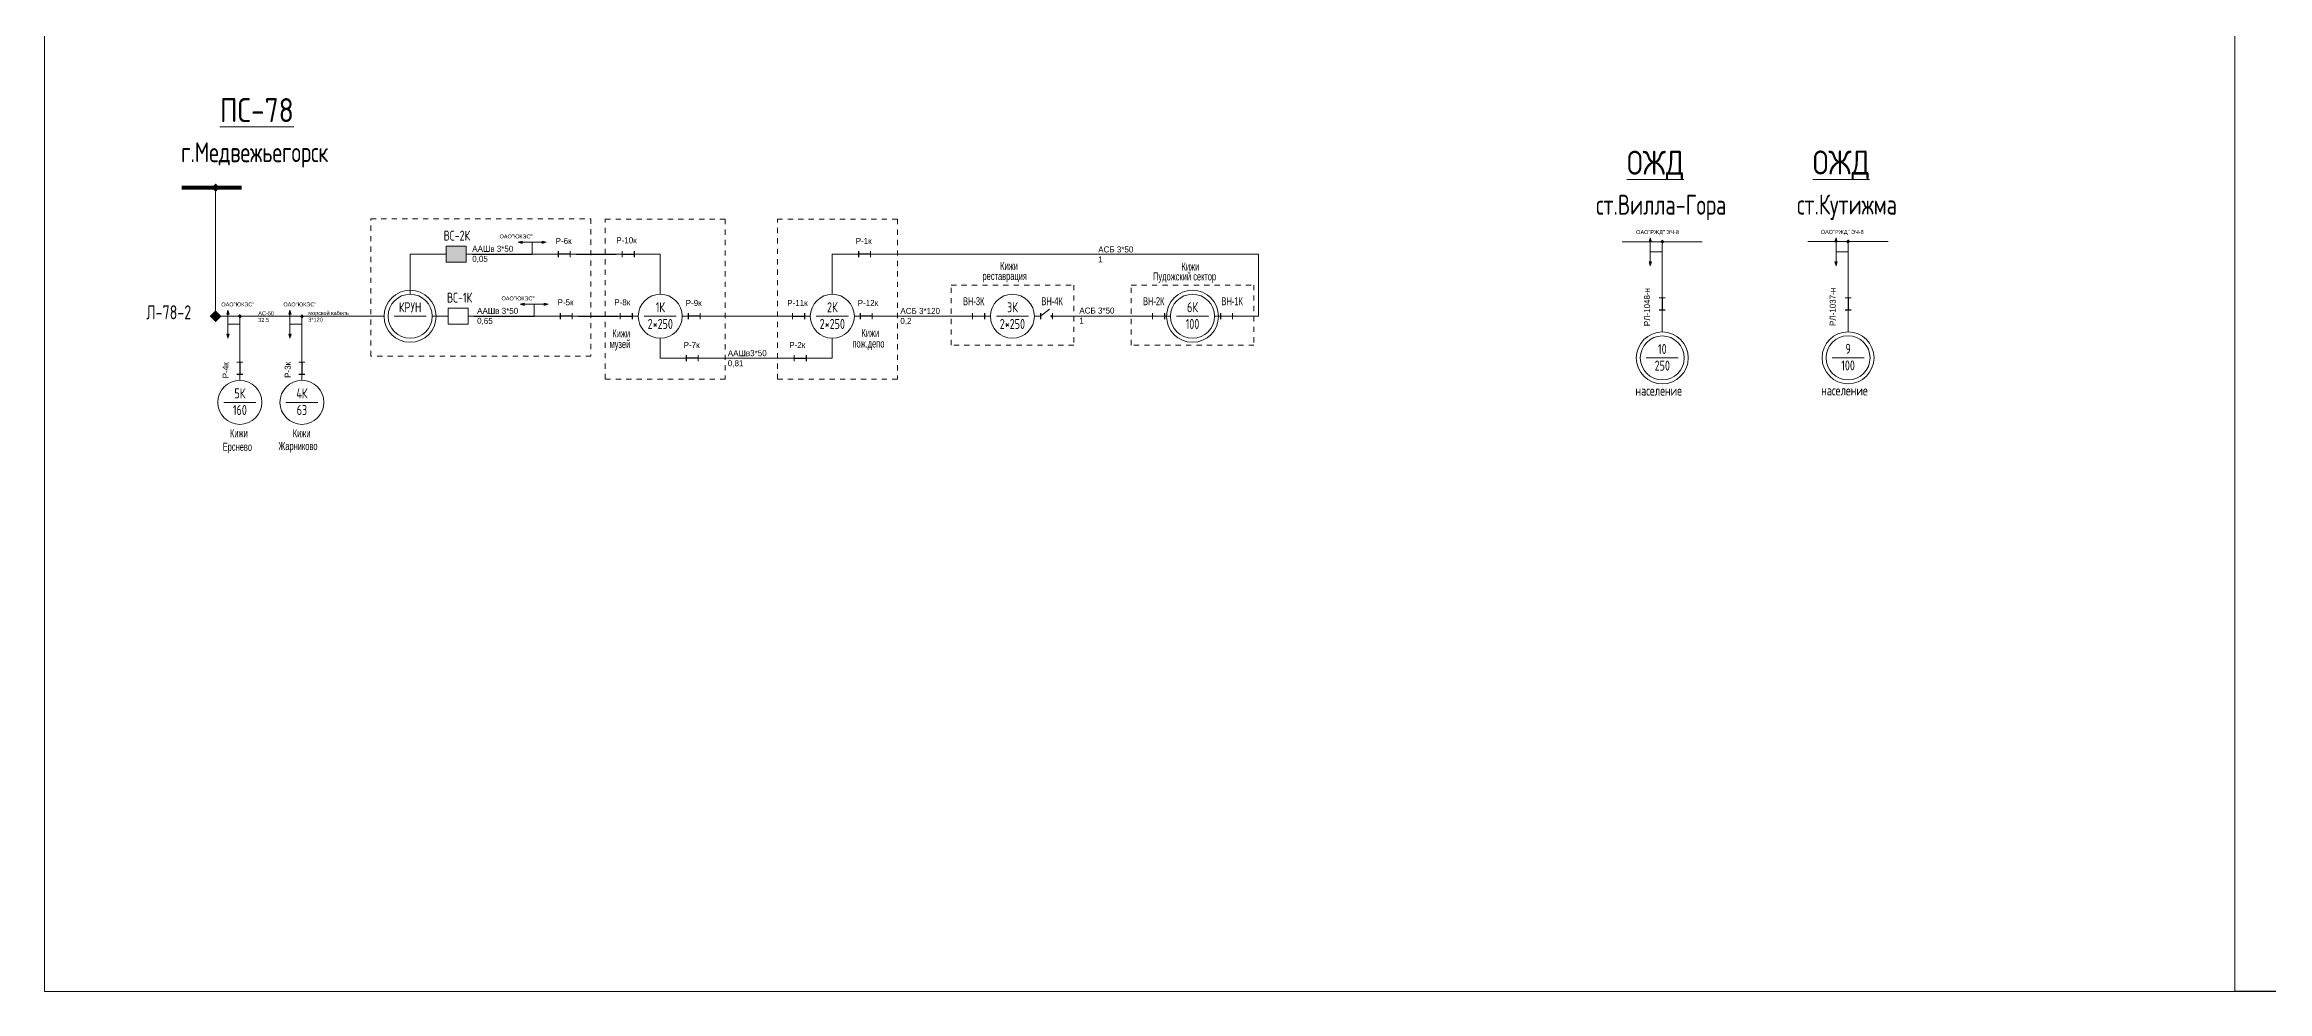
# Model space of a CAD drawing. Header units: millimetres. Extents: x 761 to 2477, y -1102 to -145.
# Drawn here: x 1005.3 to 1431.5, y -804.8 to -623.3 of the extents above; entities that cross this region are included whole.
import ezdxf
from ezdxf.enums import TextEntityAlignment as Align

# ---------------------------------------------------------------- set-up
doc = ezdxf.new("R2010")
doc.units = ezdxf.units.MM
doc.linetypes.add('JIS_02_1.0', pattern=[2, 1, -1])
for name, color, linetype, lineweight in [('10_КВ', 250, 'Continuous', 18), ('АТРИБУТЫ', 7, 'Continuous', 13), ('РАЗЪЕД_РУБИЛЬН', 150, 'Continuous', 13), ('ТЕКСТ', 7, 'Continuous', 13)]:
    doc.layers.add(name, color=color, linetype=linetype, lineweight=lineweight)
doc.layers.add('Слой1', color=7, linetype='Continuous', lineweight=13, plot=False)
doc.layers.add('СХ_ОПЕРАТИВНАЯ', color=10, linetype='Continuous')
doc.layers.add('ШУНТ_РАЗЪЕД', color=161, linetype='Continuous')
doc.styles.add('ATTRIB', font='txt.shx', dxfattribs={"width": 0.7, "height": 5})
doc.styles.add('PRINADLEGNOST', font='txt.shx', dxfattribs={"width": 0.7, "height": 7})
doc.styles.add('МП', font='txt.shx', dxfattribs={"width": 0.7, "height": 2.5})
doc.styles.add('ПС', font='txt.shx', dxfattribs={"width": 0.8, "height": 12})
doc.styles.add('ТЕКСТ_МОДЕЛИ', font='txt.shx', dxfattribs={"width": 0.7, "height": 5})

# ---------------------------------------------------------------- blocks, each defined once
blk = doc.blocks.new('НАЗВАНИЕ_ОБЪЕКТА')
at = {"layer": 'АТРИБУТЫ'}
for tag, height, style, width, p in [('НОМЕР-ПС', 12, 'ПС', 0.8, (0, 0)), ('МЕСТОПОЛОЖЕНИЕ', 10, 'МП', 0.7, (0, -22)), ('ПРИНАДЛЕЖНОСТЬ', 7, 'PRINADLEGNOST', 0.7, (0, -37))]:
    blk.add_attdef(tag, text='', height=height, dxfattribs=dict(at, style=style, width=width)).set_placement(p, align=Align.TOP_CENTER)
blk = doc.blocks.new('ПРИСОЕД_ШИНЕ')
at = {"color": 0}
blk.add_solid([(0, 2.12), (2.12, 0), (-2.12, 0), (0, -2.12)], dxfattribs=at)
at = {"layer": 'АТРИБУТЫ', "style": 'ATTRIB', "width": 0.7}
blk.add_attdef('ДИСП_НОМ', text='', height=5, dxfattribs=at).set_placement((0, 3.12), align=Align.CENTER)
blk = doc.blocks.new('ОТВЕТВЛЕНИЕ')
at = {"color": 0, "linetype": 'ByBlock'}
blk.add_solid([(0, 1.1), (1.1, 0), (-1.1, 0), (0, -1.1)], dxfattribs=at)
blk = doc.blocks.new('ТРАНСФ_ПОДСТ')
at = {"color": 7}
blk.add_line((-8, -11), (8, -11), dxfattribs=at)
at = {"color": 0}
blk.add_circle((0, -11), 11, dxfattribs=at)
at = {"layer": 'АТРИБУТЫ', "style": 'ATTRIB', "width": 0.7, "flags": 4}
for tag, p in [('OBOZN', (0, -9)), ('MOCHNOCT', (0, -17.3))]:
    blk.add_attdef(tag, text='', height=5, dxfattribs=at).set_placement(p, align=Align.CENTER)
at = {"layer": 'АТРИБУТЫ', "style": 'ТЕКСТ_МОДЕЛИ', "width": 0.7}
blk.add_attdef('MESTO_1', text='', height=5, dxfattribs=at).set_placement((14, -11), align=Align.BOTTOM_LEFT)
blk.add_attdef('MESTO_2', text='', height=5, dxfattribs=at).set_placement((14, -12), align=Align.TOP_LEFT)
blk = doc.blocks.new('РАЗЪЕДИНИТЕЛЬ')
at = {"color": 0, "linetype": 'ByBlock'}
for p, q in [((0, 0), (0, -3)), ((0, -9), (0, -12))]:
    blk.add_line(p, q, dxfattribs=at)
at = {"layer": 'РАЗЪЕД_РУБИЛЬН', "color": 0, "linetype": 'ByBlock'}
blk.add_line((-1.5, -3), (1.5, -3), dxfattribs=at)
at = {"layer": 'СХ_ОПЕРАТИВНАЯ', "color": 0, "linetype": 'ByBlock'}
blk.add_line((-1.5, -9), (1.5, -9), dxfattribs=at)
at = {"layer": 'ШУНТ_РАЗЪЕД', "color": 0}
blk.add_line((0, -3), (0, -9), dxfattribs=at)
at = {"layer": 'РАЗЪЕД_РУБИЛЬН', "color": 7, "style": 'ATTRIB', "width": 0.7}
blk.add_attdef('ДИСП_НОМ', text='', height=5, dxfattribs=at).set_placement((-4.75, -6), align=Align.MIDDLE_RIGHT)
at = {"layer": 'РАЗЪЕД_РУБИЛЬН', "color": 7, "style": 'ATTRIB', "width": 0.7, "flags": 1}
blk.add_attdef('КОД', text='', height=5, dxfattribs=at).set_placement((-4.75, -12), align=Align.MIDDLE_RIGHT)
blk = doc.blocks.new('ВЫКЛЮЧАТЕЛЬ')
at = {"color": 0, "linetype": 'ByBlock'}
for p, q in [((0, 0), (0, -3)), ((0, -13), (0, -16))]:
    blk.add_line(p, q, dxfattribs=at)
blk.add_lwpolyline([(-4, -3), (4, -3), (4, -13), (-4, -13)], close=True, dxfattribs=at)
at = {"layer": 'АТРИБУТЫ', "style": 'ATTRIB', "width": 0.7}
blk.add_attdef('ДИСП_НОМ', text='', height=5, dxfattribs=at).set_placement((-6, -8), align=Align.MIDDLE_RIGHT)
at = {"layer": 'АТРИБУТЫ', "style": 'ATTRIB', "width": 0.7, "flags": 1}
blk.add_attdef('КОД', text='', height=5, dxfattribs=at).set_placement((-6, -14), align=Align.MIDDLE_RIGHT)
blk = doc.blocks.new('ВЫКЛ_НАГРУЗКИ')
at = {"color": 0, "linetype": 'ByBlock'}
for p, q in [((0, 0), (0, -3)), ((0, -9), (0, -12))]:
    blk.add_line(p, q, dxfattribs=at)
at = {"layer": 'РАЗЪЕД_РУБИЛЬН', "color": 0, "linetype": 'ByBlock'}
blk.add_line((-1.5, -3), (1.5, -3), dxfattribs=at)
at = {"layer": 'СХ_ОПЕРАТИВНАЯ', "color": 0, "linetype": 'ByBlock'}
blk.add_line((-1.5, -9), (1.5, -9), dxfattribs=at)
at = {"layer": 'РАЗЪЕД_РУБИЛЬН', "color": 7, "style": 'ATTRIB', "width": 0.7}
blk.add_attdef('ДИСП_НОМ', text='', height=5, dxfattribs=at).set_placement((-4.75, -6), align=Align.MIDDLE_RIGHT)
at = {"layer": 'РАЗЪЕД_РУБИЛЬН', "color": 7, "style": 'ATTRIB', "width": 0.7, "flags": 1}
blk.add_attdef('КОД', text='', height=5, dxfattribs=at).set_placement((-4.75, -12), align=Align.MIDDLE_RIGHT)

msp = doc.modelspace()

# ---------------------------------------------------------------- hatches: boundary and pattern name
at = {"layer": '10_КВ'}
h = msp.add_hatch(color=256, dxfattribs=at)
h.dxf.hatch_style = 1
h.paths.add_polyline_path([(1086.12, -665.01), (1086.12, -661.94), (1082.28, -661.94), (1082.28, -665.01)])
edge = h.paths.add_edge_path()
edge.add_line((1082.28, -663.48), (1081.13, -663.48))
edge = h.paths.add_edge_path()
edge.add_line((1087.27, -663.48), (1086.12, -663.48))
h.paths.add_polyline_path([(1080.14, -661.34), (1087.36, -661.34), (1087.36, -658.47), (1080.14, -658.47)], flags=9)
h = msp.add_hatch(color=256, dxfattribs=at)
h.paths.add_polyline_path([(1313.16, -660.34), (1313.16, -661.11), (1313.39, -661.11)])
h.paths.add_polyline_path([(1313.16, -660.34), (1312.93, -661.11), (1313.16, -661.11)])
h.paths.add_polyline_path([(1313.39, -664.95), (1313.16, -664.95), (1313.16, -665.72)])
h.paths.add_polyline_path([(1313.16, -664.95), (1312.93, -664.95), (1313.16, -665.72)])
h = msp.add_hatch(color=256, dxfattribs=at)
h.paths.add_polyline_path([(1348.78, -660.31), (1348.78, -661.08), (1349.01, -661.08)])
h.paths.add_polyline_path([(1348.78, -660.31), (1348.55, -661.08), (1348.78, -661.08)])
h.paths.add_polyline_path([(1349.01, -664.91), (1348.78, -664.91), (1348.78, -665.68)])
h.paths.add_polyline_path([(1348.78, -664.91), (1348.55, -664.91), (1348.78, -665.68)])
h = msp.add_hatch(color=256, dxfattribs=at)
h.paths.add_polyline_path([(1101.46, -661.18), (1100.69, -661.18), (1100.69, -661.41)])
h.paths.add_polyline_path([(1101.46, -661.18), (1100.69, -660.95), (1100.69, -661.18)])
h.paths.add_polyline_path([(1096.86, -661.41), (1096.86, -661.18), (1096.09, -661.18)])
h.paths.add_polyline_path([(1096.09, -661.18), (1096.86, -661.18), (1096.86, -660.95)])
h = msp.add_hatch(color=256, dxfattribs=at)
h.paths.add_polyline_path([(1101.84, -673.07), (1101.08, -673.07), (1101.08, -673.3)])
h.paths.add_polyline_path([(1101.84, -673.07), (1101.08, -672.84), (1101.08, -673.07)])
h.paths.add_polyline_path([(1097.24, -673.3), (1097.24, -673.07), (1096.47, -673.07)])
h.paths.add_polyline_path([(1096.47, -673.07), (1097.24, -673.07), (1097.24, -672.84)])
h = msp.add_hatch(color=256, dxfattribs=at)
h.paths.add_polyline_path([(1040.42, -674.22), (1040.42, -674.99), (1040.65, -674.99)])
h.paths.add_polyline_path([(1040.42, -674.22), (1040.19, -674.99), (1040.42, -674.99)])
h.paths.add_polyline_path([(1040.65, -678.82), (1040.42, -678.82), (1040.42, -679.59)])
h.paths.add_polyline_path([(1040.42, -678.82), (1040.19, -678.82), (1040.42, -679.59)])
h = msp.add_hatch(color=256, dxfattribs=at)
h.paths.add_polyline_path([(1052.32, -674.22), (1052.32, -674.99), (1052.55, -674.99)])
h.paths.add_polyline_path([(1052.32, -674.22), (1052.09, -674.99), (1052.32, -674.99)])
h.paths.add_polyline_path([(1052.55, -678.82), (1052.32, -678.82), (1052.32, -679.59)])
h.paths.add_polyline_path([(1052.32, -679.59), (1052.32, -678.82), (1052.09, -678.82)])

# ---------------------------------------------------------------- linework, layer by layer
for p, q in [((1087.27, -663.48), (1098.78, -663.48)), ((1107.22, -663.48), (1114.89, -663.48)), ((1087.65, -675.37), (1099.16, -675.37)), ((1107.6, -675.37), (1115.27, -675.37))]:
    msp.add_line(p, q)
for p, q in [((1038.07, -674.56), (1038.07, -651.54)), ((1313.16, -660.34), (1312.93, -661.11)), ((1313.16, -665.72), (1313.16, -660.34)), ((1313.16, -660.34), (1313.39, -661.11)), ((1348.78, -660.31), (1348.55, -661.08)), ((1348.78, -665.68), (1348.78, -660.31)), ((1348.78, -660.31), (1349.01, -661.08)), ((1075.37, -671.15), (1075.37, -663.48)), ((1075.37, -663.48), (1081.13, -663.48)), ((1096.09, -661.18), (1096.86, -660.95)), ((1096.09, -661.18), (1101.46, -661.18)), ((1096.09, -661.18), (1096.86, -661.41)), ((1096.86, -660.95), (1096.86, -661.41)), ((1098.78, -661.18), (1098.78, -663.48)), ((1098.78, -663.48), (1102.61, -663.48)), ((1101.46, -661.18), (1100.69, -660.95)), ((1100.69, -660.95), (1100.69, -661.41)), ((1101.46, -661.18), (1100.69, -661.41)), ((1119.49, -663.48), (1123.33, -663.48)), ((1123.33, -671.15), (1123.33, -663.48)), ((1156.32, -671.15), (1156.32, -663.48)), ((1156.32, -663.48), (1160.16, -663.48)), ((1164.76, -663.48), (1238.04, -663.48)), ((1238.04, -675.37), (1238.04, -663.48)), ((1307.78, -661.09), (1323.12, -661.09)), ((1312.93, -661.11), (1313.39, -661.11)), ((1313.16, -665.72), (1312.93, -664.95)), ((1312.93, -664.95), (1313.39, -664.95)), ((1313.16, -663.03), (1315.46, -663.03)), ((1313.16, -665.72), (1313.39, -664.95)), ((1315.46, -661.5), (1315.46, -670.7)), ((1343.39, -661.06), (1358.74, -661.06)), ((1348.55, -661.08), (1349.01, -661.08)), ((1348.78, -665.68), (1348.55, -664.91)), ((1348.55, -664.91), (1349.01, -664.91)), ((1348.78, -663), (1351.08, -663)), ((1348.78, -665.68), (1349.01, -664.91)), ((1351.08, -661.46), (1351.08, -670.67)), ((1096.47, -673.07), (1097.24, -672.84)), ((1096.47, -673.07), (1101.84, -673.07)), ((1096.47, -673.07), (1097.24, -673.3)), ((1097.24, -672.84), (1097.24, -673.3)), ((1099.16, -673.07), (1099.16, -675.37)), ((1101.84, -673.07), (1101.08, -672.84)), ((1101.08, -672.84), (1101.08, -673.3)), ((1101.84, -673.07), (1101.08, -673.3)), ((1038.88, -675.37), (1042.72, -675.37)), ((1040.42, -674.22), (1040.19, -674.99)), ((1040.19, -674.99), (1040.65, -674.99)), ((1040.42, -679.59), (1040.42, -674.22)), ((1040.42, -674.22), (1040.65, -674.99)), ((1040.42, -676.91), (1042.72, -676.91)), ((1042.72, -675.37), (1054.23, -675.37)), ((1042.72, -675.37), (1042.72, -683.04)), ((1052.32, -674.22), (1052.09, -674.99)), ((1052.09, -674.99), (1052.55, -674.99)), ((1052.32, -679.59), (1052.32, -674.22)), ((1052.32, -674.22), (1052.55, -674.99)), ((1052.32, -676.91), (1054.62, -676.91)), ((1054.62, -675.37), (1054.62, -683.04)), ((1055.04, -675.37), (1070.39, -675.37)), ((1079.59, -675.37), (1081.51, -675.37)), ((1099.16, -675.37), (1103, -675.37)), ((1132.15, -675.37), (1147.5, -675.37)), ((1165.14, -675.37), (1182.02, -675.37)), ((1183.18, -675.37), (1185.48, -675.37)), ((1196.22, -675.37), (1197.97, -674.04)), ((1199.67, -675.37), (1216.55, -675.37)), ((1217.7, -675.37), (1220, -675.37)), ((1230.75, -675.37), (1233.05, -675.37)), ((1234.2, -675.37), (1238.04, -675.37)), ((1315.46, -675.31), (1315.46, -678.38)), ((1351.08, -675.27), (1351.08, -678.35)), ((1040.42, -679.59), (1040.19, -678.82)), ((1040.19, -678.82), (1040.65, -678.82)), ((1040.42, -679.59), (1040.65, -678.82)), ((1052.32, -679.59), (1052.09, -678.82)), ((1052.09, -678.82), (1052.55, -678.82)), ((1052.32, -679.59), (1052.55, -678.82)), ((1123.33, -679.59), (1123.33, -683.43)), ((1156.32, -679.59), (1156.32, -683.43)), ((1123.33, -683.43), (1127.16, -683.43)), ((1131.77, -683.43), (1147.88, -683.43)), ((1156.32, -683.43), (1152.48, -683.43))]:
    msp.add_line(p, q, dxfattribs=at)
at = {"layer": '10_КВ', "const_width": 0.767}
msp.add_lwpolyline([(1043.07, -650.72), (1031.57, -650.72)], dxfattribs=at)
at = {"layer": '10_КВ', "linetype": 'JIS_02_1.0'}
for points in [[(1067.84, -656.68), (1110.04, -656.68), (1110.04, -682.99), (1067.84, -682.99)], [(1112.78, -656.74), (1135.8, -656.74), (1135.8, -687.43), (1112.78, -687.43)], [(1145.78, -656.74), (1168.8, -656.74), (1168.8, -687.43), (1145.78, -687.43)], [(1179.1, -669.38), (1202.63, -669.38), (1202.63, -680.89), (1179.1, -680.89)], [(1213.63, -669.38), (1237.15, -669.38), (1237.15, -680.89), (1213.63, -680.89)]]:
    msp.add_lwpolyline(points, close=True, dxfattribs=at)
at = {"layer": '10_КВ'}
for centre, radius in [((1075.37, -675.37), 4.99), ((1225.38, -675.37), 4.99), ((1198.38, -675.37), 0.145)]:
    msp.add_circle(centre, radius, dxfattribs=at)
at = {"layer": '10_КВ', "color": 7}
for centre in [(1315.46, -683.36), (1351.08, -683.33)]:
    msp.add_circle(centre, 4.98, dxfattribs=at)
at = {"layer": 'Defpoints', "color": 7, "ltscale": 100}
msp.add_line((1439.14, -804.8), (1425.25, -804.8), dxfattribs=at)
at = {"layer": 'Слой1', "color": 3}
msp.add_lwpolyline([(1005.25, -804.8), (1425.25, -804.8), (1425.25, -507.8), (1005.25, -507.8)], close=True, dxfattribs=at)

# ---------------------------------------------------------------- block references
at = {"layer": '10_КВ', "color": 7}
ref = msp.add_blockref('НАЗВАНИЕ_ОБЪЕКТА', (1038.75, -633.56), dxfattribs=dict(at, xscale=-0.383636, yscale=0.383636, zscale=0.383636))
ref.add_attrib('НОМЕР-ПС', '%%UПС-78', dxfattribs={"layer": 'АТРИБУТЫ', "height": 4.604, "style": 'ПС', "width": 0.8}).set_placement((1045.97, -633.56), align=Align.TOP_CENTER)
ref.add_attrib('МЕСТОПОЛОЖЕНИЕ', 'г.Медвежьегорск', dxfattribs={"layer": 'АТРИБУТЫ', "height": 3.8364, "style": 'МП', "width": 0.7}).set_placement((1045.56, -642), align=Align.TOP_CENTER)
at = {"layer": '10_КВ'}
ref = msp.add_blockref('НАЗВАНИЕ_ОБЪЕКТА', (1315.25, -643.64), dxfattribs=dict(at, xscale=-0.383636, yscale=0.383636, zscale=0.383636))
ref.add_attrib('НОМЕР-ПС', '%%UОЖД', dxfattribs={"layer": 'АТРИБУТЫ', "height": 4.604, "style": 'ПС', "width": 0.8}).set_placement((1314.15, -643.64), align=Align.TOP_CENTER)
ref.add_attrib('МЕСТОПОЛОЖЕНИЕ', 'ст.Вилла-Гора', dxfattribs={"layer": 'АТРИБУТЫ', "height": 3.8364, "style": 'МП', "width": 0.7}).set_placement((1315.25, -652.08), align=Align.TOP_CENTER)
ref = msp.add_blockref('НАЗВАНИЕ_ОБЪЕКТА', (1350.87, -643.6), dxfattribs=dict(at, xscale=-0.383636, yscale=0.383636, zscale=0.383636))
ref.add_attrib('НОМЕР-ПС', '%%UОЖД', dxfattribs={"layer": 'АТРИБУТЫ', "height": 4.604, "style": 'ПС', "width": 0.8}).set_placement((1349.76, -643.6), align=Align.TOP_CENTER)
ref.add_attrib('МЕСТОПОЛОЖЕНИЕ', 'ст.Кутижма', dxfattribs={"layer": 'АТРИБУТЫ', "height": 3.836, "style": 'МП', "width": 0.7}).set_placement((1350.87, -652.04), align=Align.TOP_CENTER)
at = {"layer": '10_КВ', "yscale": 0.383636, "zscale": 0.383636}
for name, p, xscale in [('ПРИСОЕД_ШИНЕ', (1038.07, -650.72), -0.383636), ('ОТВЕТВЛЕНИЕ', (1315.46, -661.09), 0.383636), ('ОТВЕТВЛЕНИЕ', (1351.08, -661.05), 0.383636), ('РАЗЪЕДИНИТЕЛЬ', (1315.46, -670.7), 0.383636), ('РАЗЪЕДИНИТЕЛЬ', (1351.08, -670.67), 0.383636), ('ОТВЕТВЛЕНИЕ', (1042.73, -675.37), 0.383636), ('ОТВЕТВЛЕНИЕ', (1054.63, -675.37), 0.383636), ('РАЗЪЕДИНИТЕЛЬ', (1042.72, -683.04), 0.383636), ('РАЗЪЕДИНИТЕЛЬ', (1054.62, -683.04), 0.383636)]:
    msp.add_blockref(name, p, dxfattribs=dict(at, xscale=xscale))
at = {"layer": '10_КВ'}
ref = msp.add_blockref('ВЫКЛЮЧАТЕЛЬ', (1087.27, -663.48), dxfattribs=dict(at, xscale=-0.383636, yscale=0.383636, zscale=0.383636, rotation=270))
ref.add_attrib('ДИСП_НОМ', 'ВС-2К', dxfattribs={"layer": 'АТРИБУТЫ', "height": 1.918, "style": 'ATTRIB', "width": 0.7}).set_placement((1086.88, -659.91), align=Align.MIDDLE_RIGHT)
at = {"layer": '10_КВ', "yscale": 0.383636, "zscale": 0.383636}
for p, xscale, rotation in [((1107.22, -663.48), 0.383636, 270), ((1114.89, -663.48), -0.383636, 90), ((1164.76, -663.48), 0.383636, 270), ((1107.6, -675.37), 0.383636, 270), ((1114.5, -675.37), -0.383636, 90), ((1132.15, -675.37), 0.383636, 270), ((1147.5, -675.37), -0.383636, 90), ((1165.14, -675.37), 0.383636, 270), ((1131.77, -683.43), 0.383636, 270), ((1147.88, -683.43), -0.383636, 90)]:
    msp.add_blockref('РАЗЪЕДИНИТЕЛЬ', p, dxfattribs=dict(at, xscale=xscale, rotation=rotation))
at = {"layer": '10_КВ'}
ref = msp.add_blockref('ТРАНСФ_ПОДСТ', (1190.85, -671.15), dxfattribs=dict(at, xscale=0.383636, yscale=0.383636, zscale=0.383636))
ref.add_attrib('MESTO_1', 'Кижи', dxfattribs={"layer": 'АТРИБУТЫ', "height": 1.535, "width": 0.7}).set_placement((1188.5, -666.96), align=Align.BOTTOM_LEFT)
ref.add_attrib('MESTO_2', 'реставрация', dxfattribs={"layer": 'АТРИБУТЫ', "height": 1.5345, "width": 0.7}).set_placement((1185.11, -666.89), align=Align.TOP_LEFT)
ref.add_attrib('OBOZN', '3К', dxfattribs={"layer": 'АТРИБУТЫ', "height": 1.918, "style": 'ATTRIB', "width": 0.7, "flags": 4}).set_placement((1190.85, -674.6), align=Align.CENTER)
ref.add_attrib('MOCHNOCT', '2*250', dxfattribs={"layer": 'АТРИБУТЫ', "height": 1.918, "style": 'ATTRIB', "width": 0.7, "flags": 4}).set_placement((1190.85, -677.8), align=Align.CENTER)
ref = msp.add_blockref('ТРАНСФ_ПОДСТ', (1225.38, -671.15), dxfattribs=dict(at, xscale=0.383636, yscale=0.383636, zscale=0.383636))
ref.add_attrib('MESTO_1', 'Кижи', dxfattribs={"layer": 'АТРИБУТЫ', "height": 1.535, "width": 0.7}).set_placement((1223.27, -667.08), align=Align.BOTTOM_LEFT)
ref.add_attrib('MESTO_2', 'Пудожский сектор', dxfattribs={"layer": 'АТРИБУТЫ', "height": 1.5345, "width": 0.7}).set_placement((1217.81, -666.97), align=Align.TOP_LEFT)
ref.add_attrib('OBOZN', '6К', dxfattribs={"layer": 'АТРИБУТЫ', "height": 1.918, "style": 'ATTRIB', "width": 0.7, "flags": 4}).set_placement((1225.38, -674.6), align=Align.CENTER)
ref.add_attrib('MOCHNOCT', '100', dxfattribs={"layer": 'АТРИБУТЫ', "height": 1.918, "style": 'ATTRIB', "width": 0.7, "flags": 4}).set_placement((1225.38, -677.8), align=Align.CENTER)
at = {"layer": '10_КВ', "linetype": 'Continuous'}
ref = msp.add_blockref('ПРИСОЕД_ШИНЕ', (1038.06, -675.37), dxfattribs=dict(at, xscale=0.535265280000167, yscale=0.535265280000167, zscale=0.535265280000167))
ref.add_attrib('ДИСП_НОМ', 'Л-78-2', dxfattribs={"layer": 'АТРИБУТЫ', "height": 2.676, "style": 'ATTRIB', "width": 0.7}).set_placement((1029.09, -675.95), align=Align.CENTER)
at = {"layer": '10_КВ', "xscale": 0.383636, "yscale": 0.383636, "zscale": 0.383636}
msp.add_blockref('ТРАНСФ_ПОДСТ', (1075.37, -671.15), dxfattribs=at).add_auto_attribs({'OBOZN': 'КРУН'})
at = {"layer": '10_КВ'}
ref = msp.add_blockref('ВЫКЛЮЧАТЕЛЬ', (1087.65, -675.37), dxfattribs=dict(at, xscale=-0.383636, yscale=0.383636, zscale=0.383636, rotation=270))
ref.add_attrib('ДИСП_НОМ', 'ВС-1К', dxfattribs={"layer": 'АТРИБУТЫ', "height": 1.918, "style": 'ATTRIB', "width": 0.7}).set_placement((1087.27, -671.8), align=Align.MIDDLE_RIGHT)
ref = msp.add_blockref('ТРАНСФ_ПОДСТ', (1123.33, -671.15), dxfattribs=dict(at, xscale=0.383636, yscale=0.383636, zscale=0.383636))
ref.add_attrib('MESTO_1', 'Кижи', dxfattribs={"layer": 'АТРИБУТЫ', "height": 1.535, "width": 0.7}).set_placement((1114.13, -679.9), align=Align.BOTTOM_LEFT)
ref.add_attrib('MESTO_2', 'музей', dxfattribs={"layer": 'АТРИБУТЫ', "height": 1.535, "width": 0.7}).set_placement((1113.61, -679.94), align=Align.TOP_LEFT)
ref.add_attrib('OBOZN', '1К', dxfattribs={"layer": 'АТРИБУТЫ', "height": 1.918, "style": 'ATTRIB', "width": 0.7, "flags": 4}).set_placement((1123.33, -674.6), align=Align.CENTER)
ref.add_attrib('MOCHNOCT', '2*250', dxfattribs={"layer": 'АТРИБУТЫ', "height": 1.918, "style": 'ATTRIB', "width": 0.7, "flags": 4}).set_placement((1123.33, -677.8), align=Align.CENTER)
ref = msp.add_blockref('ТРАНСФ_ПОДСТ', (1156.32, -671.15), dxfattribs=dict(at, xscale=0.383636, yscale=0.383636, zscale=0.383636))
ref.add_attrib('MESTO_1', 'Кижи', dxfattribs={"layer": 'АТРИБУТЫ', "height": 1.535, "width": 0.7}).set_placement((1161.9, -679.8), align=Align.BOTTOM_LEFT)
ref.add_attrib('MESTO_2', 'пож.депо', dxfattribs={"layer": 'АТРИБУТЫ', "height": 1.535, "width": 0.7}).set_placement((1160.17, -679.83), align=Align.TOP_LEFT)
ref.add_attrib('OBOZN', '2К', dxfattribs={"layer": 'АТРИБУТЫ', "height": 1.918, "style": 'ATTRIB', "width": 0.7, "flags": 4}).set_placement((1156.32, -674.6), align=Align.CENTER)
ref.add_attrib('MOCHNOCT', '2*250', dxfattribs={"layer": 'АТРИБУТЫ', "height": 1.918, "style": 'ATTRIB', "width": 0.7, "flags": 4}).set_placement((1156.32, -677.8), align=Align.CENTER)
ref = msp.add_blockref('ВЫКЛ_НАГРУЗКИ', (1182.02, -675.37), dxfattribs=dict(at, xscale=-0.383636, yscale=0.383636, zscale=0.383636, rotation=90))
ref.add_attrib('ДИСП_НОМ', 'ВН-3К', dxfattribs={"layer": 'РАЗЪЕД_РУБИЛЬН', "color": 7, "height": 1.535, "width": 0.7}).set_placement((1185.48, -672.49), align=Align.MIDDLE_RIGHT)
ref = msp.add_blockref('ВЫКЛ_НАГРУЗКИ', (1199.67, -675.37), dxfattribs=dict(at, xscale=0.383636, yscale=0.383636, zscale=0.383636, rotation=270))
ref.add_attrib('ДИСП_НОМ', 'ВН-4К', dxfattribs={"layer": 'РАЗЪЕД_РУБИЛЬН', "color": 7, "height": 1.535, "width": 0.7}).set_placement((1198.46, -672.49), align=Align.MIDDLE)
ref = msp.add_blockref('ВЫКЛ_НАГРУЗКИ', (1216.55, -675.37), dxfattribs=dict(at, xscale=-0.383636, yscale=0.383636, zscale=0.383636, rotation=90))
ref.add_attrib('ДИСП_НОМ', 'ВН-2К', dxfattribs={"layer": 'РАЗЪЕД_РУБИЛЬН', "color": 7, "height": 1.535, "width": 0.7}).set_placement((1220, -672.49), align=Align.MIDDLE_RIGHT)
ref = msp.add_blockref('ВЫКЛ_НАГРУЗКИ', (1234.2, -675.37), dxfattribs=dict(at, xscale=0.383636, yscale=0.383636, zscale=0.383636, rotation=270))
ref.add_attrib('ДИСП_НОМ', 'ВН-1К', dxfattribs={"layer": 'РАЗЪЕД_РУБИЛЬН', "color": 7, "height": 1.535, "width": 0.7}).set_placement((1232.98, -672.49), align=Align.MIDDLE)
ref = msp.add_blockref('ТРАНСФ_ПОДСТ', (1315.46, -679.14), dxfattribs=dict(at, xscale=0.383636, yscale=0.383636, zscale=0.383636))
ref.add_attrib('MESTO_1', 'население', dxfattribs={"layer": 'АТРИБУТЫ', "height": 1.918, "style": 'ТЕКСТ_МОДЕЛИ', "width": 0.7}).set_placement((1310.31, -691.16), align=Align.BOTTOM_LEFT)
ref.add_attrib('OBOZN', '10', dxfattribs={"layer": 'АТРИБУТЫ', "height": 1.918, "style": 'ATTRIB', "width": 0.7, "flags": 4}).set_placement((1315.46, -682.6), align=Align.CENTER)
ref.add_attrib('MOCHNOCT', '250', dxfattribs={"layer": 'АТРИБУТЫ', "height": 1.918, "style": 'ATTRIB', "width": 0.7, "flags": 4}).set_placement((1315.46, -685.79), align=Align.CENTER)
ref = msp.add_blockref('ТРАНСФ_ПОДСТ', (1351.08, -679.11), dxfattribs=dict(at, xscale=0.383636, yscale=0.383636, zscale=0.383636))
ref.add_attrib('MESTO_1', 'население', dxfattribs={"layer": 'АТРИБУТЫ', "height": 1.918, "style": 'ТЕКСТ_МОДЕЛИ', "width": 0.7}).set_placement((1345.93, -691.13), align=Align.BOTTOM_LEFT)
ref.add_attrib('OBOZN', '9', dxfattribs={"layer": 'АТРИБУТЫ', "height": 1.92, "style": 'ATTRIB', "width": 0.7, "flags": 4}).set_placement((1351.08, -682.56), align=Align.CENTER)
ref.add_attrib('MOCHNOCT', '100', dxfattribs={"layer": 'АТРИБУТЫ', "height": 1.918, "style": 'ATTRIB', "width": 0.7, "flags": 4}).set_placement((1351.08, -685.76), align=Align.CENTER)
ref = msp.add_blockref('ТРАНСФ_ПОДСТ', (1042.72, -687.65), dxfattribs=dict(at, xscale=0.383636, yscale=0.383636, zscale=0.383636))
ref.add_attrib('MESTO_1', 'Кижи', dxfattribs={"layer": 'АТРИБУТЫ', "height": 1.535, "width": 0.7}).set_placement((1040.82, -699.03), align=Align.BOTTOM_LEFT)
ref.add_attrib('MESTO_2', 'Ерснево', dxfattribs={"layer": 'АТРИБУТЫ', "height": 1.535, "width": 0.7}).set_placement((1039.42, -699.62), align=Align.TOP_LEFT)
ref.add_attrib('OBOZN', '5К', dxfattribs={"layer": 'АТРИБУТЫ', "height": 1.918, "style": 'ATTRIB', "width": 0.7, "flags": 4}).set_placement((1042.72, -691.1), align=Align.CENTER)
ref.add_attrib('MOCHNOCT', '160', dxfattribs={"layer": 'АТРИБУТЫ', "height": 1.918, "style": 'ATTRIB', "width": 0.7, "flags": 4}).set_placement((1042.72, -694.3), align=Align.CENTER)
ref = msp.add_blockref('ТРАНСФ_ПОДСТ', (1054.62, -687.65), dxfattribs=dict(at, xscale=0.383636, yscale=0.383636, zscale=0.383636))
ref.add_attrib('MESTO_1', 'Кижи', dxfattribs={"layer": 'АТРИБУТЫ', "height": 1.535, "width": 0.7}).set_placement((1052.86, -699.03), align=Align.BOTTOM_LEFT)
ref.add_attrib('MESTO_2', 'Жарниково', dxfattribs={"layer": 'АТРИБУТЫ', "height": 1.535, "width": 0.7}).set_placement((1050.1, -699.49), align=Align.TOP_LEFT)
ref.add_attrib('OBOZN', '4К', dxfattribs={"layer": 'АТРИБУТЫ', "height": 1.918, "style": 'ATTRIB', "width": 0.7, "flags": 4}).set_placement((1054.62, -691.1), align=Align.CENTER)
ref.add_attrib('MOCHNOCT', '63', dxfattribs={"layer": 'АТРИБУТЫ', "height": 1.918, "style": 'ATTRIB', "width": 0.7, "flags": 4}).set_placement((1054.62, -694.3), align=Align.CENTER)

# ---------------------------------------------------------------- texts
at = {"layer": 'ТЕКСТ', "attachment_point": 1}
for s, insert, char_height, width in [('ОАО"ЮКЭС"', (1092.51, -659.68), 0.767, 22.5129), ('Р-6к', (1103.26, -660.35), 1.151, 7.9623), ('Р-10к', (1114.89, -660.23), 1.151, 7.9623), ('Р-1к', (1160.8, -660.35), 1.151, 7.9623), ('ОАО"РЖД" ЭЧ-8', (1310.44, -658.85), 0.7673, 20.1877), ('ОАО"РЖД" ЭЧ-8', (1345.86, -658.81), 0.7673, 20.1877), ('ААШв 3*50\\P0,05^I^I   ', (1087.27, -661.87), 1.1509, 24.7422), ('АСБ 3*50\\P1', (1207.3, -661.99), 1.151, 24.7422), ('ОАО"ЮКЭС"', (1039.16, -672.72), 0.767, 20.1877), ('ОАО"ЮКЭС"', (1051.06, -672.72), 0.767, 20.1877), ('ОАО"ЮКЭС"', (1092.89, -671.57), 0.767, 22.5129), ('Р-5к', (1103.63, -672.12), 1.151, 7.9623), ('Р-8к', (1114.51, -672.12), 1.151, 7.9623), ('Р-9к', (1128.2, -672.24), 1.151, 7.9623), ('Р-11к', (1147.68, -672.24), 1.151, 7.9623), ('Р-12к', (1161.19, -672.24), 1.151, 7.9623), ('АС-50\\P32.5', (1046.25, -674.41), 0.767, 24.7422), ('морской кабель\\P3*120', (1055.84, -674.36), 0.7673, 24.7422), ('ААШв 3*50\\P0,65^I^I   ', (1088.21, -673.76), 1.1509, 24.7422), ('АСБ 3*120\\P0,2', (1169.37, -673.77), 1.151, 24.7422), ('АСБ 3*50\\P1', (1203.68, -673.7), 1.151, 24.7422), ('Р-7к', (1127.81, -680.3), 1.151, 7.9623), ('ААШв3*50\\P0,81', (1136.28, -681.87), 1.151, 24.7422), ('Р-2к', (1148.06, -680.3), 1.151, 7.9623)]:
    msp.add_mtext(s, dxfattribs=dict(at, insert=insert, char_height=char_height, width=width))
at = {"layer": 'ТЕКСТ', "char_height": 1.151, "width": 7.9623, "attachment_point": 1, "rotation": 90}
for s, insert in [('РЛ-1048-н', (1311.96, -677.28)), ('РЛ-1037-н', (1347.57, -677.25)), ('Р-4к', (1039.4, -687.26)), ('Р-3к', (1051.32, -687.18))]:
    msp.add_mtext(s, dxfattribs=dict(at, insert=insert))

doc.saveas('drawing.dxf')
